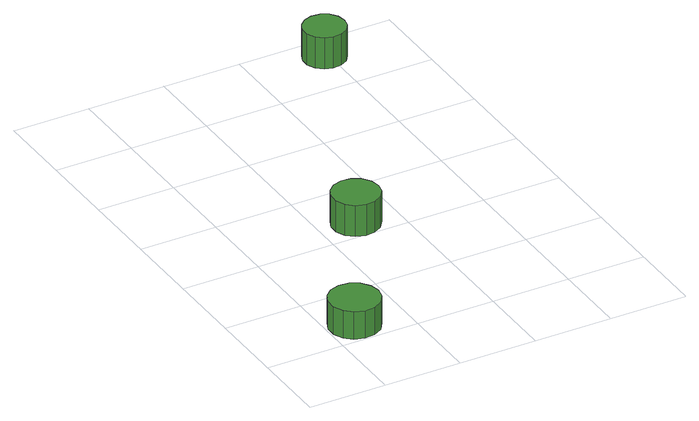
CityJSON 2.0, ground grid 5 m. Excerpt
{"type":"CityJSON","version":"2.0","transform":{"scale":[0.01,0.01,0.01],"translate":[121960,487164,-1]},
"CityObjects":{
"tree1":{"type":"SolitaryVegetationObject","attributes":{"function":"something"},"geometry":[{"type":"MultiSurface","lod":"1","boundaries":[[[0,1,2,3,4,5,6,7,8,9,10,11,12,13,14]],[[15,16,17,18,19,20,21,22,23,24,25,26,27,28,29]],[[0,29,28,1]],[[1,28,27,2]],[[2,27,26,3]],[[3,26,25,4]],[[4,25,24,5]],[[5,24,23,6]],[[6,23,22,7]],[[7,22,21,8]],[[8,21,20,9]],[[9,20,19,10]],[[10,19,18,11]],[[11,18,17,12]],[[12,17,16,13]],[[13,16,15,14]],[[14,15,29,0]]]}]},
"tree2":{"type":"SolitaryVegetationObject","attributes":{"function":"something"},"geometry":[{"type":"MultiSurface","lod":"1","boundaries":[[[30,31,32,33,34,35,36,37,38,39,40,41,42,43,44]],[[45,46,47,48,49,50,51,52,53,54,55,56,57,58,59]],[[30,59,58,31]],[[31,58,57,32]],[[32,57,56,33]],[[33,56,55,34]],[[34,55,54,35]],[[35,54,53,36]],[[36,53,52,37]],[[37,52,51,38]],[[38,51,50,39]],[[39,50,49,40]],[[40,49,48,41]],[[41,48,47,42]],[[42,47,46,43]],[[43,46,45,44]],[[44,45,59,30]]]}]},
"tree3":{"type":"SolitaryVegetationObject","attributes":{"function":"something"},"geometry":[{"type":"MultiSurface","lod":"1","boundaries":[[[60,61,62,63,64,65,66,67,68,69,70,71,72,73,74]],[[75,76,77,78,79,80,81,82,83,84,85,86,87,88,89]],[[60,89,88,61]],[[61,88,87,62]],[[62,87,86,63]],[[63,86,85,64]],[[64,85,84,65]],[[65,84,83,66]],[[66,83,82,67]],[[67,82,81,68]],[[68,81,80,69]],[[69,80,79,70]],[[70,79,78,71]],[[71,78,77,72]],[[72,77,76,73]],[[73,76,75,74]],[[74,75,89,60]]]}]}
},
"vertices":[
[334,168,252],[320,233,252],[280,288,252],[222,321,252],[156,328,252],[92,308,252],[42,263,252],[15,201,252],[15,134,252],[42,73,252],[92,28,252],[156,7,252],[222,14,252],[280,48,252],[320,102,252],[320,102,65],[280,48,65],[222,14,65],[156,7,65],[92,28,65],[42,73,65],[15,134,65],[15,201,65],[42,263,65],[92,308,65],[156,328,65],[222,321,65],[280,288,65],[320,233,65],[334,168,65],
[882,1143,276],[869,1205,276],[832,1256,276],[778,1288,276],[715,1294,276],[655,1275,276],[608,1232,276],[582,1175,276],[582,1112,276],[608,1054,276],[655,1012,276],[715,992,276],[778,999,276],[832,1030,276],[869,1081,276],[869,1081,66],[832,1030,66],[778,999,66],[715,992,66],[655,1012,66],[608,1054,66],[582,1112,66],[582,1175,66],[608,1232,66],[655,1275,66],[715,1294,66],[778,1288,66],[832,1256,66],[869,1205,66],[882,1143,66],
[1604,2829,277],[1593,2884,277],[1560,2929,277],[1512,2956,277],[1457,2962,277],[1404,2945,277],[1363,2908,277],[1340,2857,277],[1340,2802,277],[1363,2751,277],[1404,2714,277],[1457,2697,277],[1512,2703,277],[1560,2730,277],[1593,2775,277],[1593,2775,66],[1560,2730,66],[1512,2703,66],[1457,2697,66],[1404,2714,66],[1363,2751,66],[1340,2802,66],[1340,2857,66],[1363,2908,66],[1404,2945,66],[1457,2962,66],[1512,2956,66],[1560,2929,66],[1593,2884,66],[1604,2829,66]
]}
